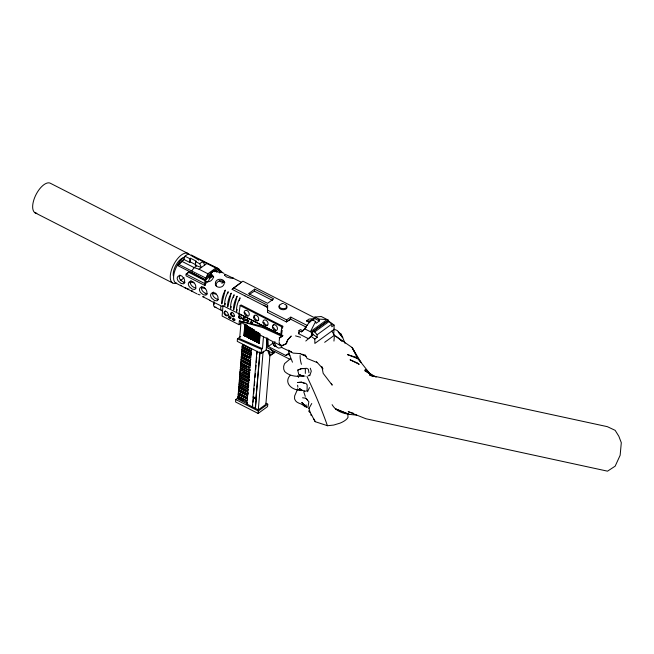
<?xml version="1.0" encoding="UTF-8"?>
<svg xmlns="http://www.w3.org/2000/svg" width="654" height="654" viewBox="0 0 654 654"><rect width="100%" height="100%" fill="white"/><g stroke="black" fill="none" stroke-linecap="round" stroke-linejoin="round"><path stroke-width="0.98" d="M305.328 373.426L305.377 368.75L302.001 368.545M328.431 321.621L328.496 320.223L321.237 316.511L314.844 317.076L314.721 318.539L312.26 320.329M298.968 330.671L301.347 331.88L305.958 327.621L302.851 330.793L300.464 329.575L298.968 330.671L298.714 333.744L308.492 338.731L311.451 335.894L311.713 332.412L328.496 320.223M334.08 325.087L334.088 329.452L314.844 343.432L314.836 339.074L317.141 337.399L313.176 334.488L312.579 335.061L312.784 331.635L328.006 320.632L331.774 324.106L331.782 326.763L334.08 325.087L330.123 322.177M311.508 335.845L311.713 332.412L304.453 328.709L311.566 319.454L315.612 321.523L316.127 323.313L319.405 320.926L318.89 319.136L314.844 317.076M218.567 270.601L218.714 268.851L215.918 267.927L207.898 273.756L205.945 278.13L205.806 279.871L177.945 265.671L178.493 264.257L183.782 259.385L189.586 262.344L189.889 258.706L190.518 258.248L196.314 261.208L195.685 261.665L195.382 265.303L201.367 267.494L199.674 263.701L195.685 261.665M189.586 262.344L190.216 261.886L190.518 258.248M213.752 277.002L211.217 275.285L208.283 281.424L207.056 282.315L205.797 281.261L205.896 283.157L205.094 283.746L186.137 274.075L189.652 271.639L186.137 274.075L185.998 275.825L204.947 285.496L204.849 280.566L211.25 275.293L210.294 273.666L207.179 275.923M263.3 326.763L282.986 335.706L222.981 305.761L222.131 316.07L239.021 324.695L240.917 323.313M240.737 336.442L237.459 338.829L237.247 341.355L261.191 353.577L266.211 349.931L267.192 337.995M239.021 324.695L239.331 320.942L263.652 326.51L262.36 327.45L239.331 320.942L260.594 335.314L280.484 345.459M241.073 321.441L239.65 338.682L262.491 348.639L263.456 336.908M243.141 400.338L238.121 397.779L235.759 399.529L235.563 401.957L258.109 413.459L267.568 406.584L267.772 404.164L265.965 403.24M239.233 394.869L247.596 399.136L238.399 394.444L237.803 398.008L247.318 402.472L246.893 404.041L252.599 406.952L252.755 405.03M238.081 394.673L238.669 391.108L247.874 395.801L239.511 391.533M238.358 391.337L238.947 387.773L248.144 392.465L248.013 394.133L238.489 389.67M238.628 388.002L239.217 384.438L248.422 389.13L247.972 391.027L238.767 386.334M248.103 389.359L238.906 384.666L239.495 381.102L243.68 383.236M245.348 384.086L248.7 385.795L239.184 381.331L239.773 377.767L248.136 382.034M248.97 382.459L239.454 377.996L240.043 374.431L249.248 379.124L248.798 381.02L239.593 376.328M249.248 379.124L239.732 374.66L240.002 371.325L249.526 375.788L249.068 377.685L239.871 372.993M240.002 371.325L240.598 367.761L249.795 372.461L249.346 374.358L240.141 369.657M249.485 372.69L240.28 367.989L240.868 364.425L245.888 366.992M240.419 366.322L249.934 370.793L250.073 369.126L240.558 364.654L241.146 361.09L250.351 365.79L242.822 361.948M240.827 361.319L241.424 357.754L250.621 362.455L242.258 358.188M241.105 357.991L241.694 354.427L248.389 357.836M250.899 359.12L241.383 354.656L241.972 351.092L251.169 355.784L242.806 351.517M241.653 351.321L242.25 347.756L251.447 352.449L251.308 354.116L241.792 349.653M251.447 352.449L241.931 347.985L242.52 344.421L250.883 348.688M238.121 397.779L238.007 399.12L247.212 403.812M243.926 335.551L244.866 335.796L243.926 335.551L244.882 323.959M244.114 335.412L244.988 324.793M244.678 335.935L245.634 324.343M245.536 336.14L244.931 336.066L245.888 324.474M245.283 333.998L245.757 328.202M245.348 336.279L246.223 325.651M245.618 335.175L246.329 326.485M246.305 336.532L245.757 336.491L246.713 324.899M246.027 335.388L246.427 330.556M246.664 327.662L246.828 325.725M246.117 336.671L246.999 326.052M246.91 336.835L246.386 336.802L247.187 325.913M246.648 335.698L247.048 330.875M247.286 327.973L247.449 326.044M246.713 336.974L247.596 326.354M247.065 334.905L247.384 331.047M248.994 327.842L248.005 337.636L247.449 337.35L248.324 326.722M247.449 337.35L248.43 327.556M248.005 337.636L248.88 327.008M250.204 328.455L249.223 338.257L248.528 337.897L249.403 327.278M248.528 337.897L249.591 327.139M249.223 338.257L250.098 327.629M250.261 338.551L249.664 338.478L250.539 327.858M249.926 337.374L250.408 331.578M250.073 338.69L250.874 329.036M250.343 337.587L250.825 331.791M250.817 338.837L250.359 338.837L251.234 328.21M250.629 337.734L251.03 332.902M249.411 294.701A24.877 11.371 -63 0 1 254.52 291.21L254.692 289.142L273.715 298.853L267.576 303.309L248.553 293.605L254.692 289.142M250.629 338.968L251.504 328.349M250.981 336.9L251.299 333.041M251.357 339.107L250.899 339.107L251.774 328.488M251.242 337.039L251.643 332.207M251.169 339.246L252.043 328.627M251.594 336.213L251.913 332.346M251.438 339.385L251.929 339.401L251.438 339.385L252.231 329.73M251.945 335.388L252.346 330.556M251.741 339.54L252.616 328.913M252.166 336.508L252.648 330.711M252.657 339.769L252.101 339.72L252.902 330.066M246.893 404.041L247.008 402.701M237.942 396.34L247.147 401.033L247.277 399.365M238.219 393.005L247.416 397.697L247.555 396.03M247.694 394.362L247.833 392.694M239.045 382.999L248.242 387.691L248.381 386.024M239.315 379.663L248.52 384.356L248.659 382.688M248.798 381.02L248.929 379.353M249.068 377.685L249.207 376.025M249.615 371.022L249.754 369.355M240.697 362.986L249.893 367.687L250.032 366.019M240.966 359.651L250.171 364.352L250.31 362.684M241.244 356.324L250.441 361.016L250.58 359.348M241.522 352.988L250.719 357.681L250.858 356.013M250.997 354.345L251.136 352.678M242.07 346.318L251.267 351.01L251.725 349.113M252.534 336.687L253.008 330.891M248.242 387.691L248.7 385.795M250.171 364.352L250.621 362.455M252.469 339.908L253.262 330.254M252.73 338.805L253.368 331.079M253.417 340.162L252.91 340.137L253.785 329.51M253.253 338.069L253.572 334.202M253.229 340.301L254.104 329.673M253.58 338.232L253.981 333.401M255.518 332.175L254.61 341.004L253.924 340.652L254.717 330.998M253.924 340.652L254.905 330.859M254.61 341.004L255.412 331.349M255.109 341.257L256.074 341.519L255.109 341.257L255.902 331.603M255.297 341.118L256.09 331.464M255.886 341.65L256.679 331.995M256.229 339.581L256.793 332.821M256.474 341.952L257.218 342.099L256.474 341.952L257.267 332.297M256.662 341.813L257.463 332.158M257.022 342.238L257.823 332.575M257.292 342.369L257.823 342.41L257.292 342.369L258.011 332.445M257.799 338.371L258.191 333.54M252.281 407.18L253.392 397.346L256.237 398.801L255.452 408.407L252.599 406.952M260.055 352.596L255.984 398.36L253.131 396.904L256.883 351.37M257.635 342.549L258.436 332.894M258.142 338.551L258.624 332.755M252.992 402.153L253.392 397.346M253.695 393.634L254.112 388.582M254.365 385.541L254.7 381.495M255.027 377.448L255.362 373.401M255.698 369.355L256.033 365.308M256.286 362.275L256.703 357.215M256.948 354.174L257.202 351.141M258.477 340.726L258.126 342.802L258.673 333.009M257.872 342.671L258.224 340.603M258.387 338.666L258.78 333.842M258.126 342.802L258.845 334.104M258.641 338.797L259.033 333.973M258.649 343.064L259.36 343.195L258.649 343.064L259.45 333.409M258.837 342.925L259.556 334.235M259.172 343.334L259.965 333.671M259.524 341.265L259.998 335.469M255.134 408.636L256.237 398.801M255.984 398.36L259.818 351.811M261.191 353.577L261.543 349.326L262.491 348.639M258.109 413.459L258.305 411.039L267.772 404.164M255.452 408.407L258.297 409.862L263.137 351.173M244.964 295.878L232.129 289.338L233.617 287.932L267.6 305.271L267.519 312.31L286.395 321.948L290.654 319.193L290.826 317.125L307.331 325.545M267.6 305.271L267.519 312.31L267.429 307.347L263.93 305.116M269.963 354.779L265.867 404.36L258.297 409.862M266.211 349.931L272.407 353.086L272.53 351.582L270.331 348.786M290.826 317.125L286.566 319.863L286.395 321.948L287.793 320.967M311.566 319.454L311.443 320.918L306.473 320.926L308.999 319.087L314.721 318.539L319.405 320.926M333.679 334.407L334.088 329.452M333.949 341.077L334.431 335.224L331.782 331.12M279.201 341.184L279.511 338.29M282.512 328.275L282.814 326.256L241.073 304.96L240.132 305.549L239.037 313.675L280.664 334.913L281.596 334.317L282.209 330.286M288.561 353.193L288.414 354.231L289.853 355.555L292.469 362.202M280.664 334.913L281.882 326.853L282.814 326.256M309.007 410.565L308.802 411.431L310.102 412.322L315.22 421.683L327.499 425.721L333.704 425.059L340.064 423.138A14.764 5.673 -14.5 0 0 348.002 417.366L347.879 414.759M225.278 303.391L224.796 305.336A15.32 6.998 -63 0 1 228.181 291.725L227.69 293.671M231.214 306.424L230.731 308.361A15.32 6.998 -63 0 1 234.107 294.758L233.388 297.668M237.149 309.448L236.658 311.394A15.32 6.998 -63 0 1 240.043 297.783L239.323 300.701M214.038 301.617L213.703 302.72A4.537 2.575 -73.4 0 0 214.128 306.587L222.442 310.961M274.361 343.358L274.901 341.584M201.653 287.114C200.557 290.433 204.212 293.229 207.122 293.826M212.403 275.465L211.561 277.222L209.803 278.122M223.529 281.146L221.935 283.452M204.947 285.496L205.896 283.157M298.714 333.744L299.148 332.412M309.775 375.764L311.288 371.153L310.274 368.21M183.782 259.385L185 256.213L188.287 253.826L198.8 260.063M297.75 388.844L294.627 395.956L294.578 398.875C296.164 404.319 303.252 403.134 306.407 407.189L306.039 404.777M307.527 391.713L309.522 387.601M315.612 321.523L310.397 331.742L327.18 319.544L318.89 319.136M311.067 414.342L310.961 415.306L311.729 415.29M308.958 408.439L311.754 403.518M299.696 388.729L301.543 389.956L299.516 388.607M179.932 274.974C177.471 278.244 181.738 281.956 184.869 282.471M191.058 280.656C188.597 283.926 192.865 287.637 195.996 288.152M213.31 292.011C210.85 295.281 215.125 298.992 218.248 299.507M290.163 375.322C282.929 383.399 293.368 391.37 301.592 389.882M178.493 264.257L191.679 270.977L194.189 267.625L196.56 265.9M177.945 265.671L184.207 259.123M305.794 341.028L313.176 334.488M210.294 273.666L212.795 271.435M290.327 358.744L284.564 363.624L283.656 366.297L283.722 369.158L284.67 371.521C289.55 376.222 296.924 376.933 303.325 375.944M232.129 289.338L240.067 283.378M308.108 375.936L309.407 374.979M214.365 270.699L210.375 273.601L212.215 271.704L217.553 268.385M198.334 259.736L198.963 259.278L202.953 261.314L204.645 265.107M195.382 265.303L196.012 264.845L190.216 261.886M199.674 263.701L202.953 261.314M181.411 261.109L194.189 267.625L198.996 269.211L207.016 263.382L218.714 268.851L214.725 271.745M205.626 281.204C207.964 282.446 211.005 281.465 212.378 279.25A4.742 3.801 -16.7 0 0 213.245 276.315L211.479 274.083L205.945 278.13L191.679 270.977M216.417 272.162L219.523 269.906L221.69 271.68L220.888 272.268L219.572 271.255L219.728 273.11M233.617 287.932L242.904 281.179L314.885 317.909M242.52 344.421L251.406 349.342M251.267 351.01L242.381 346.089M250.719 357.681L241.833 352.759M289.117 354.01L285.741 355.449L268.279 346.538L272.857 343.203M250.441 361.016L241.555 356.095M249.893 367.687L241.007 362.757M301.347 331.88L302.851 330.793M272.407 353.086L274.77 351.37M270.437 354.918A7.439 4.921 54 0 1 269.26 351.092L268.091 350.495A7.047 4.66 54 0 0 269.979 355.727L274.541 351.942A7.439 4.921 54 0 1 274.378 351.623M269.979 355.727L274.549 352.686L274.541 351.942M249.346 374.358L240.459 369.428M313.372 331.267L314.688 331.938L329.322 321.302M311.615 334.521L312.686 333.744M285.741 355.449L288.798 353.225M248.52 384.356L239.634 379.434M317.141 337.399L317.141 334.742L331.774 324.106M247.972 391.027L239.086 386.105M247.416 397.697L238.53 392.776M324.67 342.32L334.431 335.224M247.147 401.033L238.26 396.111M253.131 396.904L255.583 397.763M280.313 337.742L281.915 336.663M279.176 337.832L282.414 335.764M327.425 321L328.006 320.632M288.815 320.337L290.654 319.193L306.325 327.188M282.038 345.655L286.395 343.652C285.332 340.718 296.891 330.597 287.703 339.827L286.501 343.652L282.038 345.655L279.045 343.808M297.946 370.05L301.895 368.504L297.717 370.066L298.862 374.897L303.293 376.034L299.426 374.824L302.393 375.895M211.97 276.585L209.795 276.299M223.872 282.046L220.921 281.972L219.27 280.411M194.034 282.683L190.306 282.193M205.168 288.357L201.432 287.874M216.294 294.038L212.558 293.548M281.482 347.568L278.645 348.132L275.023 346.056M36.796 213.286L36.828 213.278A16.652 7.611 -63 0 1 35.455 195.759A16.652 7.611 -63 0 1 50.718 183.439L188.303 253.638M176.711 283.051L174.381 283.484A16.652 7.611 -63 0 1 173.686 264.657A16.652 7.611 -63 0 1 189.292 254.594M281.956 303.53L283.435 303.472M300.137 353.618L293.106 353.095L289.558 351.067M300.832 382.435L297.693 382.484L301.682 382.222L297.897 382.541L299.785 382.435M202.209 261.796L204.449 261.698L218.714 268.851M302.074 368.619L306.685 368.308L308.353 369.281L308.99 372.821M205.119 293.793L207.032 294.038M356.659 415.069C347.634 414.391 337.072 413.402 332.118 404.671M303.374 375.936L305.083 376.14M301.641 389.882L297.104 389.334L301.935 390.61M302.565 397.787L305.835 398.212L308.86 401.777L307.977 407.197L306.497 407.066L301.903 402.48L304.363 405.349L302.123 402.627L303.603 404.801M183.848 282.512L184.78 282.683M217.226 299.548L218.158 299.72M219.384 271.165L224.085 273.388M225.377 274.394L241.318 282.176M185.54 256.294A15.32 6.998 -63 0 0 175.149 269.873A15.32 6.998 -63 0 0 175.64 283.019L196.936 293.826M192.08 291.406L191.532 290.989L192.08 291.055A4.742 1.406 17.9 0 1 192.856 290.997M304.412 390.92L305.794 391.239L307.078 390.691L307.159 384.863L305.876 383.432L301.796 382.353M180.954 285.381L180.406 285.308L180.954 285.724M214.332 302.41L213.784 302.336L221.747 306.195A4.742 1.406 17.9 0 0 222.278 306.007M295.534 335.886L300.554 337.292M353.193 413.14L348.206 411.718L365.978 418.773L607.525 471.166L615.161 466.163L620.147 455.29L621.3 442.684L618.815 436.21L615.152 430.34L607.337 426.661L369.731 375.216L373.311 376.508M203.173 262.115L207.016 263.382M214.635 307.078L215.248 307.298A4.292 2.436 -73.4 0 0 215.934 307.216M210.416 273.691L211.479 274.083M197.958 294.259L199.495 294.84A4.742 1.406 17.9 0 0 200.026 294.652M209.959 300.284L202.658 296.663L203.206 296.736A4.742 1.406 17.9 0 1 203.983 296.679M317.419 362.659L307.159 358.506L304.887 354.656M247.98 297.423L244.833 295.812M333.892 329.134L337.358 330.564L342.721 337.627L345.001 343.293M247.931 297.39L267.339 307.29M301.731 382.247L304.592 383.457M299.753 353.601L306.17 356.316M237.459 338.829L261.543 349.326M184.845 287.711L188.368 289.166A4.742 1.406 17.9 0 0 188.9 288.978M262.36 327.45L282.348 336.532M302.352 390.217L304.494 391.215M301.829 354.092L305.377 355.784M191.262 254.978L204.449 261.698M203.378 261.665L205.168 262.581M206.966 263.497L214.144 267.159M215.934 268.075L219.523 269.906M219.883 270.764L221.69 271.68M254.52 291.21L272.636 300.456M185 256.213L189.889 258.706M306.473 320.926L309.882 322.659M198.996 269.211L207.898 273.756M267.69 310.233L286.566 319.863M188.695 272.334L204.849 280.566M240.132 305.549L281.882 326.853M209.517 300.3L214.332 302.761A3.433 1.946 -73.4 0 0 214.128 304.502M34.883 212.689L172.468 282.888M247.637 337.211L248.193 337.497M248.716 337.766L249.411 338.118M254.112 340.513L254.807 340.865M290.131 359.43L267.224 347.74L266.734 337.946M242.111 349.424L251.308 354.116M241.285 359.422L250.482 364.123M240.737 366.093L249.934 370.793M242.83 372.379L248.683 375.363M240.181 372.764L249.387 377.456M239.912 376.099L249.109 380.791M239.356 382.77L248.561 387.462M239.781 388.198L245.634 391.182M238.808 389.441L248.013 394.133M253.073 397.575L255.927 399.03M235.759 399.529L258.305 411.039M189.496 271.745L205.748 280.28L191.548 272.604M289.379 350.928L291.488 352.048L282.814 348.091L279.855 344.805M341.887 341.045L335.347 335.894L352.105 347.503L361.098 362.52L358.318 359.136M376.107 377.17L364.744 370.581L372.273 375.519M304.502 405.586L302.205 404.278L305.116 406.845M214.504 270.715L218.796 272.277A4.742 1.406 17.9 0 0 221.673 272.497L222.213 272.571L221.673 272.154M273.585 345.328L274.492 345.917L272.416 342.402M232.799 277.827L233.339 278.244L232.799 278.179A4.742 1.406 17.9 0 1 229.922 277.958L226.488 276.944L224.682 275.277M275.301 345.77L276.029 346.26L274.296 342.508M310.879 336.164L314.836 339.074M372.33 375.461L365.112 369.543L368.668 373.025M340.906 340.194L342.042 341.143M279.675 343.89L279.094 342.148M221.82 310.748L221.314 310.258A4.537 2.575 -73.4 0 1 220.888 306.391M305.72 398.147L307.593 399.995M370.262 374.374L367.654 371.546L370.18 374.75M316.462 361.662L323.035 368.848M314.688 331.938L317.141 334.742M224.886 282.675C222.376 278.849 215.06 281.187 216.221 286.011M189.701 282.479L190.281 283.215M315.22 421.683L313.568 418.65M272.808 343.563L274.59 346.244M369.976 373.81L358.188 358.842L352.105 347.503L357.763 358.466M331.292 383.358L332.207 385.149L323.174 373.352L321.833 366.379M342.533 337.448L340.84 333.941L338.257 331.962L342.721 337.627L340.84 333.941L341.429 335.845M327.433 425.721L326.142 422.092A366.011 242.193 54 0 0 306.979 376.524M238.53 313.699L238.743 314.386M222.981 305.761L223.186 306.456M308.876 408.055L310.102 412.322M288.422 350.111L289.853 355.555M297.595 385.231L297.881 387.25M267.887 338.617L268.279 346.538M274.083 352.743A7.047 4.66 54 0 1 273.789 352.334M286.853 307.241A3.973 2.363 4.7 0 1 281.907 309.579A3.973 2.363 4.7 0 1 279.781 305.745M286.068 306.072A3.973 2.363 4.7 0 1 286.583 306.636M284.523 304.175A3.973 2.363 4.7 0 1 286.158 307.895A3.973 2.363 4.7 0 1 279.871 307.56A3.973 2.363 4.7 0 1 281.49 304.02M173.285 275.71A11.772 5.379 -63 0 1 182.981 257.807M301.437 364.303A25.808 17.078 54 0 1 300.104 355.531M297.864 375.6A323.567 214.103 54 0 1 298.559 377.407M303.767 391.877A323.567 214.103 54 0 1 305.271 396.398M247.318 315.334A3.196 2.256 57.8 0 1 245.307 312.882M258.028 320.403A3.18 2.24 57.8 0 1 255.044 318.433M254.717 317.68A3.18 2.24 57.8 0 1 254.733 315.539M267.429 325.21A3.196 2.256 57.8 0 1 264.102 322.471M275.514 329.698A3.18 2.24 57.8 0 1 273.511 327.27M273.347 325.774A3.18 2.24 57.8 0 1 273.863 324.621M224.584 275.228A4.742 1.406 17.9 0 1 225.278 274.345M228.696 314.656A2.6 1.725 54 0 1 225.573 314.386A2.6 1.725 54 0 1 225.417 310.887M252.746 322.757A0.973 0.638 54 0 1 251.389 321.449M248.847 321.04A1.194 0.785 54 0 1 247.179 319.438M245.487 320.207A1.668 1.104 54 0 1 243.738 319.438A1.668 1.104 54 0 1 243.541 317.542M244.743 317.452A1.668 1.104 54 0 1 245.078 317.672M241.727 318.171A1.766 1.169 54 0 1 239.773 317.713A1.766 1.169 54 0 1 239.413 315.514M234.573 315.882A2.289 1.512 54 0 1 231.859 315.056A2.289 1.512 54 0 1 231.908 312.211M231.189 317.869A1.251 0.826 54 0 1 229.922 317.664A1.251 0.826 54 0 1 229.44 316.184M235.146 319.888A1.251 0.826 54 0 1 233.879 319.683A1.251 0.826 54 0 1 233.396 318.204M184.06 277.59A12.173 5.559 -63 0 1 180.234 280.37M215.575 282.234C213.662 287.973 222.622 289.199 224.093 283.991C226.178 278.694 216.76 277.451 215.575 282.234M225.213 290.212L221.829 303.824A15.32 6.998 -63 0 1 225.213 290.212M231.14 293.237L227.764 306.849A15.32 6.998 -63 0 1 231.14 293.237M237.075 296.27L233.691 309.882A15.32 6.998 -63 0 1 237.075 296.27M179.646 275.571L178.755 275.833A4.742 3.483 60.7 0 0 177.185 278.122A4.742 2.747 48.4 0 0 178.313 281.138L181.076 283.403L183.561 283.811A4.742 2.747 48.4 0 0 184.6 281.907A4.742 3.483 60.7 0 0 183.995 278.506L181.698 275.906L179.646 275.571M190.772 281.253L189.881 281.506A4.742 3.483 60.7 0 0 188.311 283.803A4.742 2.747 48.4 0 0 189.439 286.812L192.202 289.084L194.688 289.493A4.742 2.747 48.4 0 0 195.726 287.588A4.742 3.483 60.7 0 0 195.121 284.188L192.824 281.58L190.772 281.253M201.898 286.926L201.007 287.188A4.742 3.483 60.7 0 0 199.437 289.477A4.742 2.747 48.4 0 0 200.565 292.493L203.329 294.758L205.814 295.167A4.742 2.747 48.4 0 0 206.852 293.262A4.742 3.483 60.7 0 0 206.247 289.861L203.95 287.261L201.898 286.926M213.024 292.608L212.133 292.861A4.742 3.483 60.7 0 0 210.563 295.158A4.742 2.747 48.4 0 0 211.692 298.167L214.455 300.439L216.94 300.848A4.742 2.747 48.4 0 0 217.978 298.935A4.742 3.483 60.7 0 0 217.381 295.543L215.076 292.935L213.024 292.608M355.138 357.027L347.446 354.582L358.188 358.842L355.138 357.027M348.819 414.252L335.584 408.905L348.819 414.252M356.847 362.733L350.062 359.79L359.226 364.319L356.847 362.733M244.204 312.702A3.196 2.256 57.8 0 0 248.283 316.062A3.196 2.256 57.8 0 0 247.743 311.026A3.196 2.256 57.8 0 0 244.204 312.702M253.613 317.501A3.18 2.24 57.8 0 0 257.668 320.836A3.18 2.24 57.8 0 0 257.136 315.833A3.18 2.24 57.8 0 0 253.613 317.501M262.998 322.291A3.196 2.256 57.8 0 0 267.069 325.651A3.196 2.256 57.8 0 0 266.538 320.615A3.196 2.256 57.8 0 0 262.998 322.291M272.407 327.09A3.18 2.24 57.8 0 0 276.462 330.425A3.18 2.24 57.8 0 0 275.931 325.422A3.18 2.24 57.8 0 0 272.407 327.09M224.085 313.086A2.6 1.725 54 0 0 227.453 315.776A2.6 1.725 54 0 0 226.815 311.819A2.6 1.725 54 0 0 224.085 313.086M230.658 314.198A2.289 1.512 54 0 0 233.625 316.569A2.289 1.512 54 0 0 233.061 313.086A2.289 1.512 54 0 0 230.658 314.198M228.769 317.165A1.251 0.826 54 0 0 230.388 318.457A1.251 0.826 54 0 0 230.077 316.552A1.251 0.826 54 0 0 228.769 317.165M232.726 319.185A1.251 0.826 54 0 0 234.345 320.476A1.251 0.826 54 0 0 234.034 318.572A1.251 0.826 54 0 0 232.726 319.185M238.555 316.977A1.766 1.169 54 0 0 240.852 318.809A1.766 1.169 54 0 0 240.419 316.119A1.766 1.169 54 0 0 238.555 316.977M242.699 318.939A1.668 1.104 54 0 0 244.858 320.664A1.668 1.104 54 0 0 244.449 318.13A1.668 1.104 54 0 0 242.699 318.939M246.509 320.386A1.194 0.785 54 0 0 248.046 321.621A1.194 0.785 54 0 0 247.76 319.806A1.194 0.785 54 0 0 246.509 320.386M250.727 322.308A0.973 0.638 54 0 0 251.978 323.313A0.973 0.638 54 0 0 251.741 321.833A0.973 0.638 54 0 0 250.727 322.308"/></g></svg>
